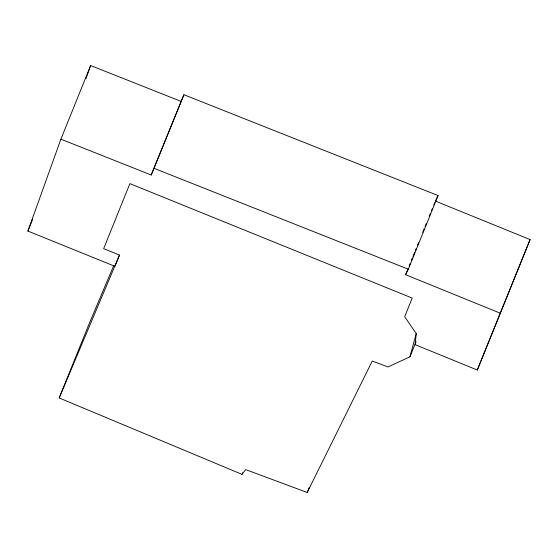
<?xml version="1.0" encoding="UTF-8"?>
<svg xmlns="http://www.w3.org/2000/svg" width="558" height="558" viewBox="0 0 558 558"><rect width="100%" height="100%" fill="white"/><g stroke="black" fill="none" stroke-linecap="round" stroke-linejoin="round"><path stroke-width="0.84" d="M60.892 139.172L27.9 231.075L114.962 266.333L119.475 255.069L103.648 248.652L129.881 183.631L412.216 298.084L404.669 316.735L416.226 333.586L415.159 344.677L477.292 370.031L530.1 239.584L435.38 201.068L438.086 195.565L183.91 94.721L151.218 175.003L60.892 139.172L90.64 65.523L180.973 101.361M113.665 265.713L88.931 324.31L59.176 397.952L241.998 474.356L245.701 469.62L307.207 492.477L372.256 361.047L387.991 366.948L409.956 356.799L416.226 333.586M85.932 78.657L90.64 65.523M27.9 231.075L32.755 219.071M151.218 175.003L183.91 94.721M241.998 474.356L242.639 472.759M307.207 492.477L309.146 487.671M500.345 313.233L405.624 274.71L407.884 269.109M409.181 265.908L410.151 263.509M411.441 260.307L412.418 257.901M413.06 256.303L414.678 252.3M415.326 250.702L416.296 248.296M417.586 245.095L418.563 242.695M422.762 232.288L424.059 229.087M425.029 226.688L426.319 223.486M429.235 216.281L430.204 213.874M431.494 210.673L432.464 208.274M433.761 205.072L434.731 202.673M405.624 274.71L408.33 269.207L438.086 195.565M409.956 356.799L416.101 341.587M477.292 370.031L530.1 239.584M59.176 397.952L119.475 255.069M154.154 168.37L408.33 269.207"/></g></svg>
